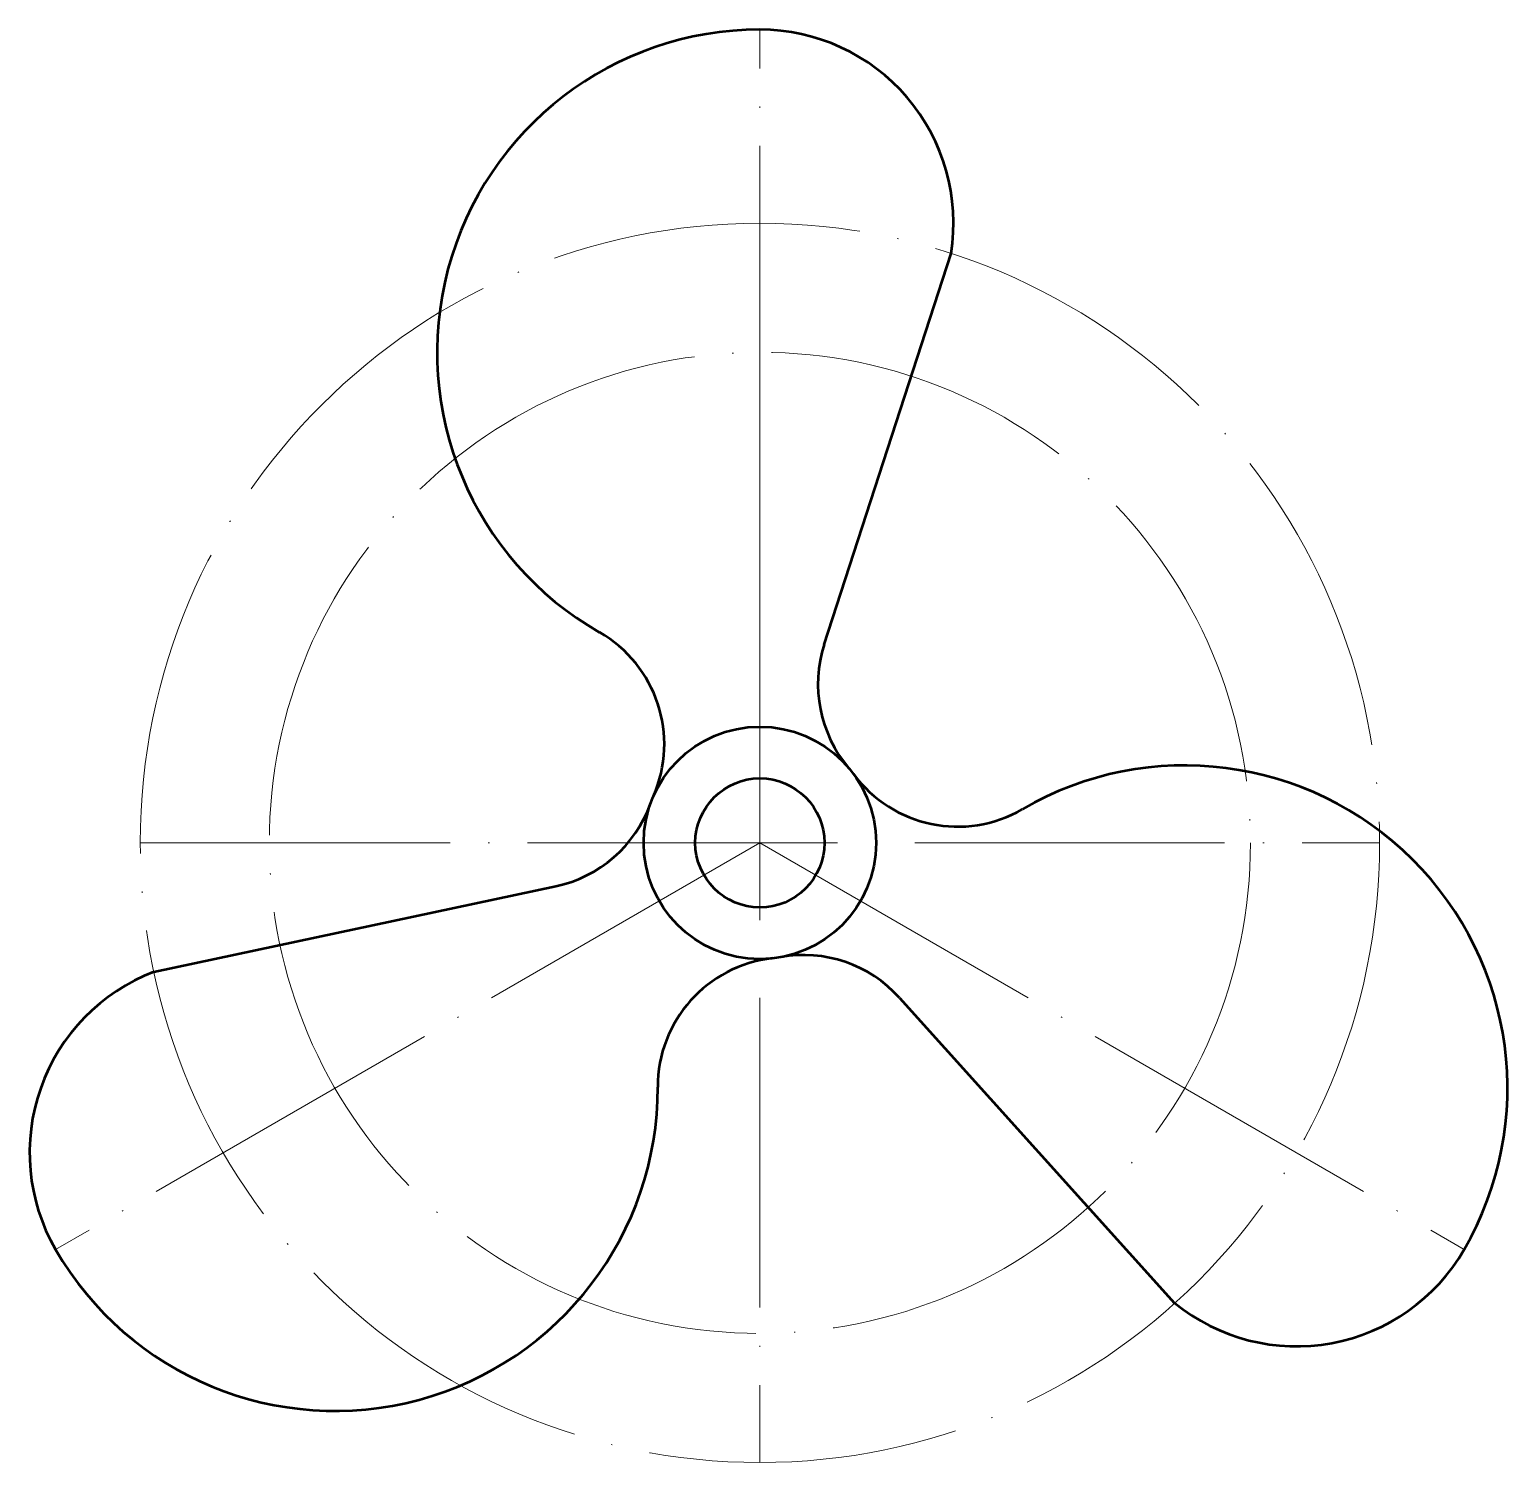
# Model space of a CAD drawing. Header units: millimetres. Extents: x 1777 to 1891, y 287 to 398.
import ezdxf

# ---------------------------------------------------------------- set-up
doc = ezdxf.new("R2010")
doc.units = ezdxf.units.MM
doc.linetypes.add('ACAD_ISO04W100', pattern=[30, 24, -2.95, 0.1, -2.95])
doc.layers.add('Contornos Visibles', color=7, linetype='Continuous', lineweight=50, true_color=0xffffff)
doc.layers.add('Ejes de revolución', color=6, linetype='ACAD_ISO04W100', lineweight=20, true_color=0xff00ff)

msp = doc.modelspace()

# ---------------------------------------------------------------- linework, layer by layer
at = {"layer": 'Contornos Visibles'}
for p, q in [((1838.42, 350.85), (1848.25, 381.14)), ((1786.49, 325.49), (1817.64, 332.12)), ((1844.25, 323.48), (1865.57, 299.83))]:
    msp.add_line(p, q, dxfattribs=at)
for radius in [9, 5]:
    msp.add_circle((1833.44, 335.48), radius, dxfattribs=at)
for centre, radius, start, end in [((1833.44, 373.48), 25, 90, 240.1889), ((1833.44, 383.48), 15, 351.0107, 90), ((1816.04, 343.12), 10, 336.3179, 60.1889), ((1847.94, 347.76), 10, 162.0214, 220.2645), ((1866.35, 316.48), 25, 330, 120.1889), ((1848.75, 346.74), 10, 216.3179, 300.1889), ((1815.55, 341.9), 10, 282.0214, 340.2645), ((1835.53, 316.6), 10, 96.3179, 180.1889), ((1836.82, 316.79), 10, 42.0214, 100.2645), ((1791.87, 311.48), 15, 111.0107, 210), ((1800.53, 316.48), 25, 210, 0.1889), ((1875.01, 311.48), 15, 231.0107, 330)]:
    msp.add_arc(centre, radius, start, end, dxfattribs=at)
at = {"layer": 'Ejes de revolución'}
for p, q in [((1833.44, 335.48), (1833.44, 398.48)), ((1833.44, 383.48), (1833.44, 287.48)), ((1833.44, 335.48), (1778.88, 303.98)), ((1785.44, 335.48), (1881.44, 335.48)), ((1833.44, 335.48), (1888, 303.98))]:
    msp.add_line(p, q, dxfattribs=at)
for radius in [48, 38]:
    msp.add_circle((1833.44, 335.48), radius, dxfattribs=at)

doc.saveas('drawing.dxf')
